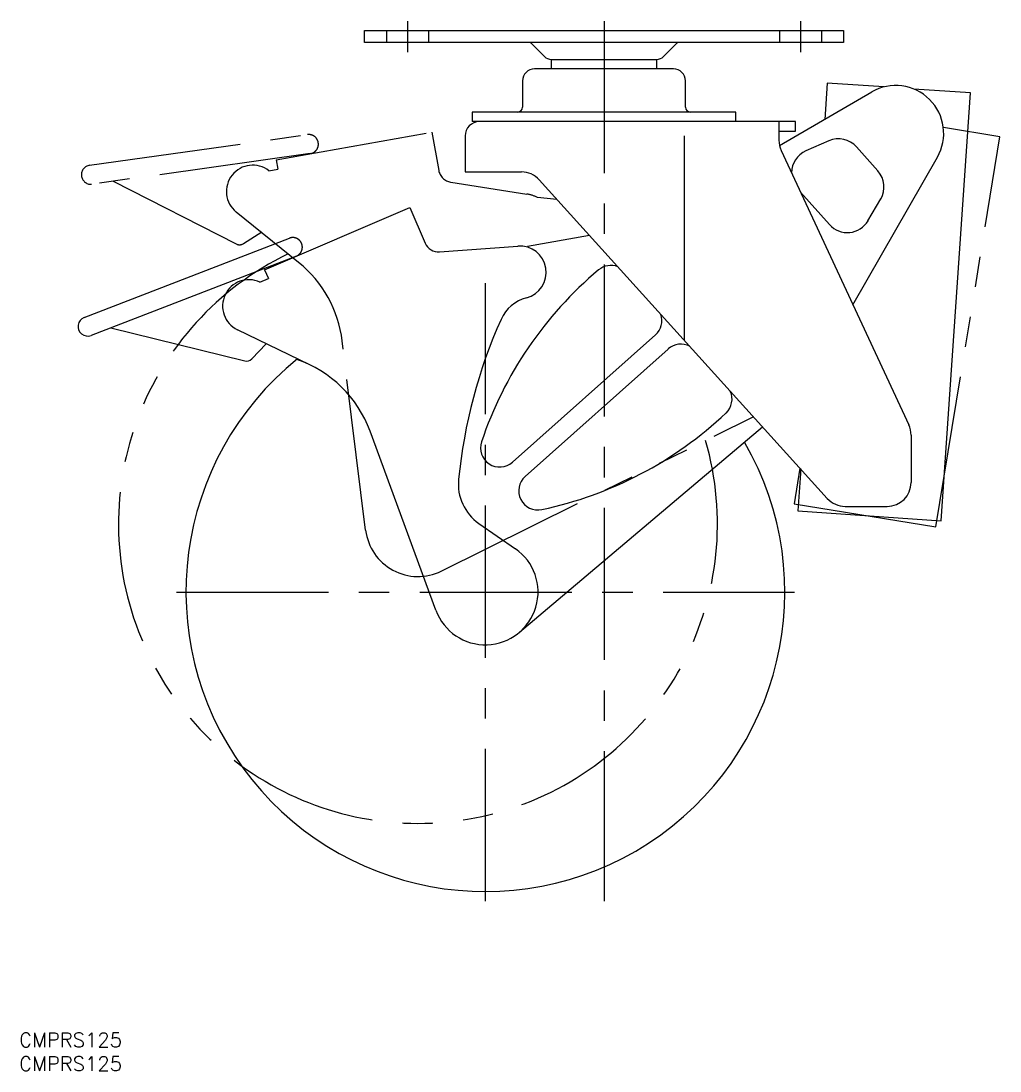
# Model space of a CAD drawing. Extents: x -122 to 85, y -330 to 31.
# Drawn here: x -121.7 to 82.7, y -330.5 to -111.3 of the extents above; entities that cross this region are included whole.
import ezdxf

# ---------------------------------------------------------------- set-up
doc = ezdxf.new("R2010")
doc.units = 0
for name, pattern in [('CENTER', [50.8, 31.75, -6.35, 6.35, -6.35]), ('DASHED', [19.05, 12.7, -6.35]), ('PHANTOM', [63.5, 31.75, -6.35, 6.35, -6.35, 6.35, -6.35])]:
    doc.linetypes.add(name, pattern=pattern)
doc.layers.get('0').update_dxf_attribs({"linetype": 'CONTINUOUS'})
doc.layers.add('CENTER', color=1, linetype='CONTINUOUS')
doc.styles.get("Standard").update_dxf_attribs({"font": 'txt.shx', "height": 3, "bigfont": 'bigfont.shx'})

msp = doc.modelspace()

# ---------------------------------------------------------------- linework, layer by layer
at = {"color": 7, "linetype": 'CONTINUOUS'}
for p, q in [((-50, -113.31), (50, -113.31)), ((-50, -115.81), (-50, -113.31)), ((50, -113.31), (50, -115.81)), ((50, -115.81), (-50, -115.81)), ((-15.21, -115.93), (-12.41, -118.72)), ((12.41, -118.72), (15.21, -115.93)), ((-11, -119.31), (11, -119.31)), ((-11, -119.31), (-11, -121.31)), ((11, -121.31), (11, -119.31)), ((14.5, -121.31), (-14.5, -121.31)), ((-17, -123.81), (-17, -129.31)), ((17, -129.31), (17, -123.81)), ((46.59, -124.27), (46.07, -131.84)), ((58.44, -125.08), (46.59, -124.27)), ((55.87, -126.13), (36.63, -137.33)), ((76.52, -126.33), (64.67, -125.51)), ((70.38, -215.61), (76.52, -126.33)), ((-27.5, -130.31), (-27.5, -132.31)), ((27.5, -130.31), (-27.5, -130.31)), ((27.5, -132.31), (27.5, -130.31)), ((40, -132.31), (-27.5, -132.31)), ((36.5, -132.31), (36.5, -136.2)), ((40, -134.31), (40, -132.31)), ((-29, -135.31), (-29, -142.81)), ((16.71, -135.31), (16.71, -177.89)), ((36.5, -134.31), (40, -134.31)), ((46.95, -136.33), (42.13, -138.44)), ((57.17, -142.61), (52.69, -137.58)), ((36.97, -138.31), (63.63, -195.61)), ((51.96, -170.52), (69.58, -139.74)), ((-29, -142.81), (-17.22, -142.81)), ((-13.51, -144.46), (46.61, -210.96)), ((41.03, -147.04), (47.05, -153.8)), ((55.1, -153), (57.75, -148.46)), ((-70.84, -163.21), (-40.51, -150.21)), ((-40.51, -150.21), (-37.31, -157.68)), ((-108.51, -173.21), (-65.65, -156.64)), ((-3.01, -156.07), (-15.96, -158.4)), ((-34.33, -159.49), (-17.97, -158.29)), ((-64.21, -160.37), (-107.06, -176.94)), ((-70.84, -163.21), (-70.05, -165.05)), ((-71.81, -165.8), (-70.05, -165.05)), ((-102.93, -175.34), (-74.97, -182.24)), ((-61.42, -183.04), (-76.51, -175.75)), ((-19.11, -203.39), (10.75, -176.78)), ((-73.53, -181.83), (-70.49, -178.66)), ((13.41, -179.77), (-16.45, -206.38)), ((-35.08, -234.3), (-48.84, -196.92)), ((-17.66, -238.9), (33.09, -196.01)), ((64.1, -197.72), (64.1, -207.61)), ((41.05, -204.81), (40.45, -213.56)), ((40.45, -213.56), (70.38, -215.61)), ((50.32, -212.61), (59.1, -212.61)), ((-26.11, -216.17), (-18.48, -221.47))]:
    msp.add_line(p, q, dxfattribs=at)
at = {"color": 3, "linetype": 'DASHED'}
for p, q in [((-45.4, -113.31), (-45.4, -115.81)), ((-36.6, -113.31), (-36.6, -115.81)), ((36.6, -113.31), (36.6, -115.81)), ((45.4, -113.31), (45.4, -115.81))]:
    msp.add_line(p, q, dxfattribs=at)
at = {"color": 3, "linetype": 'PHANTOM'}
for p, q in [((82.65, -135.5), (70.83, -133.56)), ((-107.36, -141.42), (-61.86, -135.03)), ((-68.4, -140.26), (-35.91, -134.49)), ((-35.91, -134.49), (-34.49, -142.49)), ((69.28, -216.91), (82.65, -135.5)), ((-61.3, -138.99), (-107, -145.4)), ((-68.4, -140.26), (-68.05, -142.22)), ((-69.94, -142.56), (-68.05, -142.22)), ((-102.43, -144.76), (-76.76, -157.85)), ((-32, -144.93), (-16.1, -147.44)), ((-9.82, -148.54), (-13.9, -148.15)), ((-63.74, -161.71), (-76.77, -151.18)), ((-75.26, -157.77), (-71.43, -155.28)), ((-49.75, -217.61), (-54.64, -178.08)), ((-33.96, -226.12), (31.25, -193.88)), ((40.89, -204.64), (39.68, -212.05)), ((39.68, -212.05), (69.28, -216.91))]:
    msp.add_line(p, q, dxfattribs=at)
msp.add_polyline3d([(-61.3, -139, 0), (-61.25, -138.99, 0), (-61.2, -138.98, 0), (-61.16, -138.97, 0), (-61.11, -138.96, 0), (-61.06, -138.95, 0), (-61.02, -138.93, 0), (-60.97, -138.92, 0), (-60.93, -138.9, 0), (-60.88, -138.89, 0), (-60.84, -138.87, 0), (-60.79, -138.85, 0), (-60.75, -138.83, 0), (-60.7, -138.81, 0), (-60.66, -138.79, 0), (-60.62, -138.76, 0), (-60.58, -138.74, 0), (-60.54, -138.71, 0), (-60.49, -138.69, 0), (-60.45, -138.66, 0), (-60.42, -138.63, 0), (-60.38, -138.6, 0), (-60.34, -138.57, 0), (-60.3, -138.54, 0), (-60.27, -138.51, 0), (-60.23, -138.48, 0), (-60.2, -138.44, 0), (-60.16, -138.41, 0), (-60.13, -138.37, 0), (-60.1, -138.34, 0), (-60.07, -138.3, 0), (-60.03, -138.26, 0), (-60.01, -138.22, 0), (-59.98, -138.18, 0), (-59.95, -138.14, 0), (-59.92, -138.1, 0), (-59.9, -138.06, 0), (-59.87, -138.02, 0), (-59.85, -137.97, 0), (-59.83, -137.93, 0), (-59.81, -137.89, 0), (-59.79, -137.84, 0), (-59.77, -137.8, 0), (-59.75, -137.75, 0), (-59.73, -137.71, 0), (-59.72, -137.66, 0), (-59.7, -137.61, 0), (-59.69, -137.57, 0), (-59.67, -137.52, 0), (-59.66, -137.47, 0), (-59.65, -137.43, 0), (-59.64, -137.38, 0), (-59.64, -137.33, 0), (-59.63, -137.28, 0), (-59.62, -137.23, 0), (-59.62, -137.18, 0), (-59.62, -137.13, 0), (-59.61, -137.08, 0), (-59.61, -137.03, 0), (-59.61, -136.99, 0), (-59.61, -136.94, 0), (-59.62, -136.89, 0), (-59.62, -136.84, 0), (-59.63, -136.79, 0), (-59.63, -136.74, 0), (-59.64, -136.69, 0), (-59.65, -136.64, 0), (-59.66, -136.6, 0), (-59.67, -136.55, 0), (-59.68, -136.5, 0), (-59.69, -136.45, 0), (-59.71, -136.41, 0), (-59.72, -136.36, 0), (-59.74, -136.31, 0), (-59.76, -136.27, 0), (-59.78, -136.22, 0), (-59.8, -136.18, 0), (-59.82, -136.13, 0), (-59.84, -136.09, 0), (-59.86, -136.05, 0), (-59.89, -136, 0), (-59.91, -135.96, 0), (-59.94, -135.92, 0), (-59.97, -135.88, 0), (-59.99, -135.84, 0), (-60.02, -135.8, 0), (-60.05, -135.76, 0), (-60.08, -135.72, 0), (-60.11, -135.69, 0), (-60.15, -135.65, 0), (-60.18, -135.62, 0), (-60.22, -135.58, 0), (-60.25, -135.55, 0), (-60.29, -135.51, 0), (-60.32, -135.48, 0), (-60.36, -135.45, 0), (-60.4, -135.42, 0), (-60.44, -135.39, 0), (-60.48, -135.36, 0), (-60.52, -135.34, 0), (-60.56, -135.31, 0), (-60.6, -135.28, 0), (-60.64, -135.26, 0), (-60.68, -135.24, 0), (-60.73, -135.22, 0), (-60.77, -135.19, 0), (-60.82, -135.18, 0), (-60.86, -135.16, 0), (-60.91, -135.14, 0), (-60.95, -135.12, 0), (-61, -135.11, 0), (-61.04, -135.09, 0), (-61.09, -135.08, 0), (-61.14, -135.07, 0), (-61.18, -135.06, 0), (-61.23, -135.05, 0), (-61.28, -135.04, 0), (-61.33, -135.03, 0), (-61.37, -135.03, 0), (-61.42, -135.02, 0), (-61.47, -135.02, 0), (-61.52, -135.02, 0), (-61.57, -135.01, 0), (-61.62, -135.01, 0), (-61.66, -135.02, 0), (-61.71, -135.02, 0), (-61.76, -135.02, 0), (-61.81, -135.03, 0), (-61.86, -135.03, 0)], dxfattribs=at)
at = {"color": 7, "linetype": 'CONTINUOUS'}
msp.add_polyline3d([(-64.21, -160.37, 0), (-64.16, -160.35, 0), (-64.12, -160.33, 0), (-64.08, -160.31, 0), (-64.03, -160.29, 0), (-63.99, -160.27, 0), (-63.95, -160.25, 0), (-63.91, -160.22, 0), (-63.87, -160.19, 0), (-63.83, -160.17, 0), (-63.79, -160.14, 0), (-63.75, -160.11, 0), (-63.71, -160.08, 0), (-63.67, -160.05, 0), (-63.63, -160.02, 0), (-63.6, -159.99, 0), (-63.56, -159.96, 0), (-63.53, -159.92, 0), (-63.5, -159.89, 0), (-63.46, -159.85, 0), (-63.43, -159.81, 0), (-63.4, -159.78, 0), (-63.37, -159.74, 0), (-63.34, -159.7, 0), (-63.31, -159.66, 0), (-63.29, -159.62, 0), (-63.26, -159.58, 0), (-63.23, -159.54, 0), (-63.21, -159.5, 0), (-63.19, -159.45, 0), (-63.17, -159.41, 0), (-63.14, -159.37, 0), (-63.12, -159.32, 0), (-63.11, -159.28, 0), (-63.09, -159.23, 0), (-63.07, -159.19, 0), (-63.06, -159.14, 0), (-63.04, -159.09, 0), (-63.03, -159.05, 0), (-63.02, -159, 0), (-63.01, -158.95, 0), (-63, -158.9, 0), (-62.99, -158.85, 0), (-62.98, -158.81, 0), (-62.97, -158.76, 0), (-62.97, -158.71, 0), (-62.97, -158.66, 0), (-62.96, -158.61, 0), (-62.96, -158.56, 0), (-62.96, -158.51, 0), (-62.96, -158.47, 0), (-62.96, -158.42, 0), (-62.97, -158.37, 0), (-62.97, -158.32, 0), (-62.98, -158.27, 0), (-62.98, -158.22, 0), (-62.99, -158.17, 0), (-63, -158.12, 0), (-63.01, -158.08, 0), (-63.02, -158.03, 0), (-63.04, -157.98, 0), (-63.05, -157.94, 0), (-63.07, -157.89, 0), (-63.08, -157.84, 0), (-63.1, -157.8, 0), (-63.12, -157.75, 0), (-63.14, -157.71, 0), (-63.16, -157.66, 0), (-63.18, -157.62, 0), (-63.2, -157.57, 0), (-63.22, -157.53, 0), (-63.25, -157.49, 0), (-63.27, -157.44, 0), (-63.3, -157.4, 0), (-63.33, -157.36, 0), (-63.36, -157.32, 0), (-63.39, -157.28, 0), (-63.42, -157.25, 0), (-63.45, -157.21, 0), (-63.48, -157.17, 0), (-63.51, -157.14, 0), (-63.55, -157.1, 0), (-63.58, -157.07, 0), (-63.62, -157.03, 0), (-63.65, -157, 0), (-63.69, -156.97, 0), (-63.73, -156.94, 0), (-63.77, -156.91, 0), (-63.81, -156.88, 0), (-63.85, -156.85, 0), (-63.89, -156.82, 0), (-63.93, -156.8, 0), (-63.97, -156.77, 0), (-64.01, -156.75, 0), (-64.06, -156.73, 0), (-64.1, -156.71, 0), (-64.14, -156.68, 0), (-64.19, -156.66, 0), (-64.23, -156.65, 0), (-64.28, -156.63, 0), (-64.33, -156.61, 0), (-64.37, -156.6, 0), (-64.42, -156.58, 0), (-64.47, -156.57, 0), (-64.51, -156.56, 0), (-64.56, -156.55, 0), (-64.61, -156.54, 0), (-64.66, -156.53, 0), (-64.7, -156.53, 0), (-64.75, -156.52, 0), (-64.8, -156.51, 0), (-64.85, -156.51, 0), (-64.9, -156.51, 0), (-64.94, -156.51, 0), (-64.99, -156.51, 0), (-65.04, -156.51, 0), (-65.09, -156.51, 0), (-65.14, -156.52, 0), (-65.19, -156.52, 0), (-65.23, -156.53, 0), (-65.28, -156.54, 0), (-65.33, -156.54, 0), (-65.38, -156.56, 0), (-65.42, -156.57, 0), (-65.47, -156.58, 0), (-65.52, -156.59, 0), (-65.56, -156.61, 0), (-65.61, -156.62, 0), (-65.65, -156.64, 0)], dxfattribs=at)
for centre, radius, start, end in [((-15.49, -116.21), 0.4, 45, 90), ((15.49, -116.21), 0.4, 90, 135), ((-11, -117.31), 2, 225, 270), ((11, -117.31), 2, 270, 315), ((-14.5, -123.81), 2.5, 90, 180), ((14.5, -123.81), 2.5, 0, 90), ((60.9, -134.77), 10, 330.2008, 120.2008), ((-18, -129.31), 1, 270, 0), ((18, -129.31), 1, 180, 270), ((-26, -135.31), 3, 90, 180), ((41.5, -136.2), 5, 180, 204.9587), ((48.96, -140.91), 5, 41.7008, 113.7008), ((44.14, -143.02), 5, 113.7008, 179.6304), ((-17.22, -147.81), 5, 42.1139, 90), ((53.44, -145.94), 5, 329.7008, 41.7008), ((50.79, -150.48), 5, 221.7008, 329.7008), ((-34.55, -156.5), 3, 203.2008, 274.2008), ((-17.57, -163.77), 5.5, 284.4975, 94.2008), ((50.29, -224.55), 80, 129.998, 161.4762), ((1.44, -166.33), 4, 68.6284, 129.998), ((-74.11, -170.8), 5.5, 65.2242, 244.2008), ((-14.19, -176.84), 8, 104.4975, 155.9674), ((8.09, -173.8), 4, 311.7008, 18.0157), ((-107.79, -175.07), 2, 111.1386, 291.1386), ((77.6, -217.77), 108.5, 155.9674, 174.2797), ((16.07, -182.75), 4, 62.9703, 131.7008), ((-24.76, -230.5), 62.5, 128.837, 30.064), ((-74.61, -180.79), 1.5, 256.1386, 316.1386), ((-72.3, -205.55), 25, 20.2008, 70.8505), ((22.72, -190.22), 4, 313.4037, 24.3837), ((-29.5, -135), 80, 281.9255, 313.4037), ((59.1, -197.72), 5, 0, 24.9587), ((-21.78, -200.4), 4, 161.4762, 311.7008), ((-20.41, -207.95), 10, 174.2797, 235.2008), ((-13.79, -209.36), 4, 131.7008, 281.9255), ((59.1, -207.61), 5, 270, 0), ((50.32, -207.61), 5, 222.1139, 270), ((-24.76, -230.5), 11, 200.2008, 55.2008)]:
    msp.add_arc(centre, radius, start, end, dxfattribs=at)
at = {"color": 3, "linetype": 'PHANTOM'}
for centre, radius, start, end in [((-107.08, -143.4), 2, 97.9932, 272.2519), ((-73.32, -146.9), 5.5, 52.0787, 231.0554), ((-31.54, -141.97), 3, 190.0554, 261.0241), ((-16.65, -152.92), 5.5, 59.9967, 84.2942), ((-76.07, -156.51), 1.5, 242.9932, 302.9932), ((-38.83, -216.26), 62.5, 115.6916, 16.1752), ((-79.45, -181.15), 25, 7.0554, 51.0554), ((-38.83, -216.26), 11, 187.0554, 296.3121)]:
    msp.add_arc(centre, radius, start, end, dxfattribs=at)
at = {"layer": 'CENTER', "color": 1, "linetype": 'CENTER'}
for p, q in [((-41, -111.31), (-41, -117.81)), ((0, -111.31), (0, -295)), ((41, -111.31), (41, -117.81)), ((-24.76, -295), (-24.76, -166)), ((-89.26, -230.5), (39.74, -230.5))]:
    msp.add_line(p, q, dxfattribs=at)

# ---------------------------------------------------------------- texts
at = {"color": 7, "linetype": 'CONTINUOUS'}
for p in [(-122.07, -325.46), (-122.07, -330.46)]:
    msp.add_text('CMPRS125', height=3, dxfattribs=at).set_placement(p)

doc.saveas('drawing.dxf')
